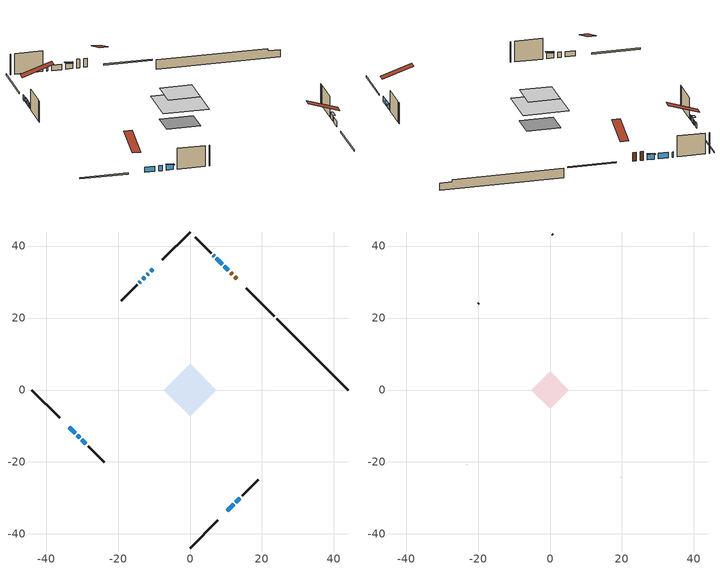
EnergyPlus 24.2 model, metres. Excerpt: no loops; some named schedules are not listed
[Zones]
conditioned space
 floor adiabatic (AdiabaticFloorConstruction): -7.32,0 0,7.32 7.32,0 0,-7.32 z3.01
 floor foundation (Slab1 construction): -4.96,0.53 -0.53,4.96 4.96,-0.53 0.53,-4.96 z-1.64
 wall outside (RimJoist1 construction): 0,-43.9 7.76,-36.14 / -43.9,0 -36.14,-7.76 / 0,43.9 -7.76,36.14 / 23.41,20.49 15.65,28.24 z0.57:0.87
 wall outside (AdiabaticWallConstruction 1): 13.01,30.88 12.46,31.44 / 11.8,32.09 11.31,32.59 z0.57:2.6
 wall outside (AdiabaticWallConstruction): 10.65,33.24 9.57,34.32 / 8.92,34.98 7.36,36.54 / -10.4,33.5 -10.96,32.93 / 10.4,-33.5 12.11,-31.79 / -33.5,-10.4 -31.92,-11.97 / -11.62,32.28 -11.92,31.98 / -31.27,-12.63 -30.67,-13.22 / -12.57,31.33 -13.11,30.79 / 12.76,-31.13 13.84,-30.05 / -30.02,-13.88 -28.94,-14.96 / 6.7,37.19 6.52,37.38 / -13.77,30.13 -14.04,29.85 z0.57:1.79
 wall outside (Wall1 construction): 14.5,-29.4 18.97,-24.93 / -28.28,-15.61 -23.82,-20.08 / -14.7,29.2 -19.17,24.73 / 5.86,38.03 1.39,42.5 z0.57:5.45
 wall foundation (FoundationWall1 construction): 24.07,19.83,-1.64 24.07,19.83,0.57 41.91,1.98,0.57 41.91,1.98,0.02 43.9,0,0.02 43.9,0,-1.64
 window (WindowConstruction): 10.65,33.24 9.58,34.32 z0.57:1.79
 window (WindowConstruction 4): 8.92,34.98 7.36,36.54 z0.57:1.79
 window (WindowConstruction 5): -10.4,33.5 -10.96,32.93 z0.57:1.79
 window (WindowConstruction 6): 10.4,-33.5 12.11,-31.79 z0.57:1.79
 window (WindowConstruction 7): -33.5,-10.4 -31.92,-11.97 z0.57:1.79
 window (WindowConstruction 10): -11.62,32.28 -11.91,31.98 z0.57:1.79
 window (WindowConstruction 11): -31.27,-12.63 -30.67,-13.22 z0.57:1.79
 window (WindowConstruction 1): -12.57,31.33 -13.11,30.79 z0.57:1.79
 window (WindowConstruction 2): 12.76,-31.13 13.84,-30.05 z0.57:1.79
 window (WindowConstruction 3): -30.02,-13.88 -28.94,-14.96 z0.57:1.79
 window (WindowConstruction 8): 6.7,37.2 6.52,37.38 z0.57:1.79
 window (WindowConstruction 9): -13.77,30.13 -14.04,29.85 z0.57:1.79
 door (Door): 13.01,30.88 12.46,31.44 z0.57:2.6
 door (Door 1): 11.8,32.09 11.31,32.59 z0.57:2.6
 ceiling adiabatic (AdiabaticFloorConstruction): 0,-7.32 7.32,0 0,7.32 -7.32,0 z3.01
attic - vented
 floor to conditioned space (Floor1 construction Reversed): -5.17,0 0,5.17 5.17,0 0,-5.17 z5.45
 wall outside (Wall3 construction): 19.62,-24.27 19.7,-24.19 / -23.16,-20.74 -23.08,-20.82 / -19.82,24.07 -19.9,23.99 / 0.74,43.16 0.66,43.24 z0.57:5.45
 roof outside (Roof1 construction): 9.74,-34.15,5.45 4.71,-29.12,7.82 3.38,-30.45,7.82 8.42,-35.48,5.45; -34.15,-9.74,5.45 -29.12,-4.71,7.82 -30.45,-3.38,7.82 -35.48,-8.42,5.45; -9.74,34.15,5.45 -4.71,29.12,7.82 -3.38,30.45,7.82 -8.42,35.48,5.45; 13.67,30.23,5.45 8.63,25.19,7.82 9.96,23.87,7.82 14.99,28.9,5.45
shading: 9.47,34.43 10.76,33.14 11.19,33.57 9.9,34.86 z1.94; -13.22,30.68 -12.47,31.43 -12.9,31.86 -13.65,31.11 z1.94; 13.95,-29.95 12.66,-31.24 13.09,-31.67 14.38,-30.38 z1.94; -28.83,-15.06 -30.12,-13.77 -30.55,-14.2 -29.27,-15.49 z1.94
[Building]
Building 1: Terrain=Suburbs
[Site:Location]
Halifax Intl AP_NS: Latitude {deg}=44.88; Longitude {deg}=-63.51; Time Zone {hr}=-4; Elevation {m}=145; Keep Site Location Information=Yes
[Site:GroundTemperature:Shallow]
3.15511, 1.33576, 1.19006, 2.05344, 5.51939, 8.9692, 11.96, 13.8546, 14.0156, 12.4746, 9.56009, 6.2161
[Site:WaterMainsTemperature]
Calculation Method=Schedule; Temperature Schedule=mains temperature schedule
[Material] Roughness=Rough; Thermal Absorptance=0.9
Name | Thickness {m} | Conductivity {W/m-K} | Density {kg/m3} | Specific Heat {J/kg-K} | Solar Absorptance | Visible Absorptance
asphalt or fiberglass shingles | 0.00635 | 0.162714 | 1121.4 | 1465.45 | 0.4 | 0.4
ceiling loosefill ins | 0.0846667 | 0.0480833 | 16.02 | 1046.75 | 0.7 | 0.7
ceiling stud and cavity | 0.1397 | 0.108532 | 65.682 | 1177.47 | 0.7 | 0.7
concrete 4.0 in. | 0.1016 | 1.803125 | 2242.8 | 837.4 | 0.7 | 0.7
concrete 8.0 in. | 0.2032 | 1.803125 | 2242.8 | 837.4 | 0.7 | 0.7
door material | 0.04445 | 0.188738 | 512.64 | 1214.23 | 0.7 | 0.7
door material 1 | 0.04445 | 0.0451087 | 512.64 | 1214.23 | 0.7 | 0.7
exterior vertical ins | 0.00115315 | 0.029427 | 32.04 | 1214.23 | 0.7 | 0.7
floor covering | 0.0127 | 0.0433444 | 54.468 | 1339.84 | 0.6 | 0.6
floor rigid ins; wall rigid ins | 0.512978 | 0.029427 | 32.04 | 1214.23 | 0.7 | 0.7
floor stud and cavity | 0.1397 | 1.75129 | 37.0049 | 1207.88 | 0.7 | 0.7
furniture material conditioned space 1 | 0.1524 | 0.115458 | 640.8 | 1214.23 | 0.6 | 0.6
gypsum board | 0.0127 | 0.160291 | 801 | 837.4 | 0.6 | 0.6
osb sheathing 0.5 in. | 0.0127 | 0.115458 | 512.64 | 1214.23 | 0.7 | 0.7
osb sheathing 0.75 in. | 0.01905 | 0.115458 | 512.64 | 1214.23 | 0.7 | 0.7
osb sheathing 2.0 in. | 0.0508 | 0.115458 | 512.64 | 1214.23 | 0.7 | 0.7
rim joist stud and cavity | 0.0508 | 0.433314 | 125.044 | 1163.47 | 0.6 | 0.6
wall stud and cavity | 0.1397 | 0.0945631 | 139.0536 | 1170.24 | 0.7 | 0.7
wall stud and cavity 1 | 0.0889 | 6.1454 | 50.32683 | 1063.81 | 0.6 | 0.6
wall stud and cavity 2 | 0.0889 | 0.380278 | 52.3479 | 1209.89 | 0.7 | 0.7
wall stud and cavity 3 | 0.0889 | 0.391764 | 83.0341 | 1211.67 | 0.7 | 0.7
wood siding | 0.0254 | 0.102417 | 544.68 | 1172.36 | 0.4 | 0.4
wood siding 1 | 0.00254 | 0.102417 | 544.68 | 1172.36 | 0.4 | 0.4
wood siding 2; wood siding 3; wood siding 4 | 0.0254 | 0.102417 | 544.68 | 1172.36 | 0.7 | 0.7
[WindowMaterial:SimpleGlazingSystem]
Name | U-Factor {W/m2-K} | Solar Heat Gain Coefficient
WindowMaterial | 3.00537 | 0.52
WindowMaterial 1 | 1.97765 | 0.57
WindowMaterial 2 | 3.00196 | 0.53
WindowMaterial 3 | 2.97584 | 0.57
WindowMaterial 4 | 2.98038 | 0.56
WindowMaterial 5 | 5.1119 | 0.64
WindowMaterial 6 | 2.992306 | 0.59
WindowMaterial 7 | 2.330819 | 0.42
[Construction]
AdiabaticFloorConstruction: floor stud and cavity, floor rigid ins, osb sheathing 0.75 in., floor covering
AdiabaticWallConstruction: wood siding 3, wall rigid ins, wall stud and cavity 2, gypsum board
AdiabaticWallConstruction 1: wood siding 4, wall rigid ins, wall stud and cavity 2, gypsum board
Door: door material
Door 1: door material 1
Floor1 construction Reversed: gypsum board, ceiling stud and cavity, ceiling loosefill ins
FoundationWall1 construction: concrete 8.0 in.
furniture construction conditioned space 1: furniture material conditioned space 1
PartitionWallConstruction: gypsum board, wall stud and cavity 3, gypsum board
RimJoist1 construction: wood siding 2, osb sheathing 2.0 in., rim joist stud and cavity
Roof1 construction: asphalt or fiberglass shingles
Slab1 construction: concrete 4.0 in.
Wall1 construction: wood siding, osb sheathing 0.5 in., wall stud and cavity, gypsum board
Wall3 construction: wood siding 1, wall stud and cavity 1
WindowConstruction; WindowConstruction 1; WindowConstruction 2; WindowConstruction 3: WindowMaterial
WindowConstruction 10; WindowConstruction 11: WindowMaterial 7
WindowConstruction 4: WindowMaterial 1
WindowConstruction 5: WindowMaterial 2
WindowConstruction 6: WindowMaterial 3
WindowConstruction 7: WindowMaterial 4
WindowConstruction 8: WindowMaterial 5
WindowConstruction 9: WindowMaterial 6
[Zone] Multiplier=1; Part of Total Floor Area=Yes
Name | Volume {m3}
attic - vented | 20.5781
conditioned space | 385.2
[Space]
Name | Zone | Volume {m3}
attic - vented 1 | attic - vented | 20.5781
conditioned space 1 | conditioned space | 385.2
[ZoneInfiltration:EffectiveLeakageArea]
infil attic - vented 1: Zone or Space=attic - vented 1; Schedule=Always On Discrete; Effective Air Leakage Area {cm2}=1913.55; Stack Coefficient=0.000504136; Wind Coefficient=1.51703e-05
[ZoneMixing]
whole house fan mix: Zone or Space=attic - vented; Schedule=Always On Continuous; Design Flow Rate Calculation Method=Flow/Zone; Design Flow Rate {m3/s}=0; Source Zone or Space=conditioned space
[SurfaceProperty:ExposedFoundationPerimeter]
Slab1: Exposed Perimeter Calculation Method=TotalExposedPerimeter; Total Exposed Perimeter {m}=28.042
[InternalMass] Zone or ZoneList=conditioned space; Space or SpaceList=conditioned space 1
Name | Construction | Surface Area {m2}
furniture mass conditioned space 1 | furniture construction conditioned space 1 | 62.3602
partition wall mass | PartitionWallConstruction | 155.901
[Lights]
interior lighting: Zone or ZoneList or Space or SpaceList=conditioned space 1; Schedule=interior lighting schedule; Design Level Calculation Method=LightingLevel; Lighting Level {W}=343.2; Return Air Fraction=0; Fraction Radiant=0.6; Fraction Visible=0.2; Fraction Replaceable=1
[People]
occupants: Zone or ZoneList or Space or SpaceList=conditioned space 1; Number of People Schedule=occupants schedule; Number of People Calculation Method=People; Number of People=3; Fraction Radiant=0.314171; Sensible Heat Fraction=0.56303; Activity Level Schedule=occupants activity schedule; Carbon Dioxide Generation Rate {m3/s-W}=0; Enable ASHRAE 55 Comfort Warnings=No; Mean Radiant Temperature Calculation Type=EnclosureAveraged
[ElectricEquipment] Zone or ZoneList or Space or SpaceList=conditioned space 1; Design Level Calculation Method=EquipmentLevel
Name | Schedule | Design Level {W} | Fraction Latent | Fraction Radiant | Fraction Lost
clothes dryer | clothes dryer schedule | 140.772 | 0.015 | 0.081 | 0.85
clothes washer | clothes washer schedule | 32.1985 | 0.03 | 0.162 | 0.7
cooking range | cooking range schedule | 215.147 | 0.08 | 0.432 | 0.2
dishwasher | dishwasher schedule | 66.8632 | 0.3 | 0.18 | 0.4
fridge | fridge schedule | 72.9452 | 0 | 0.6 | 0
mech vent bath fan 0 | mech vent bath fan 0 schedule | 50.2 | 0 | 0 | 1
mech vent house fan | mech vent house fan schedule | 0.95 | 0 | 0 | 1
mech vent house fan cfis | mech vent house fan cfis schedule | 0 | 0 | 0 | 0
misc plug loads | misc plug loads schedule | 494.7 | 0.045 | 0.513 | 0.1
whole house fan | Always On Discrete | 0 | 0 | 0 | 1
[OtherEquipment] Zone or ZoneList or Space or SpaceList=conditioned space 1; Design Level Calculation Method=EquipmentLevel
Name | Fuel Type | Schedule | Design Level {W} | Fraction Latent | Fraction Radiant | Fraction Lost
clothes dryer 1 | Electricity | clothes dryer schedule | 0 | 0.015 | 0.081 | 0.85
cooking range 1 | Electricity | cooking range schedule | 0 | 0.08 | 0.432 | 0.2
general water use latent | None | general water use schedule | 62.594 | 1 | 0 | 0
general water use sensible | None | general water use schedule | -61.6891 | 0 | 0.6 | 0
mech vent house fan latent load | None | Always On Discrete | 0 | 1 | 0 | 0
mech vent house fan sensible load | None | Always On Discrete | 0 | 0 | 0 | 0
water heater energy adjustment1 | Electricity | Always On Discrete | 0.01 | 0 | 0 | 1
[ZoneInfiltration:DesignFlowRate] Zone or ZoneList or Space or SpaceList=conditioned space 1; Schedule=Always On Discrete; Design Flow Rate Calculation Method=Flow/Zone; Design Flow Rate {m3/s}=0
infil flow; natural vent flow; whole house fan flow
[ZoneControl:Thermostat]
conditioned space Thermostat: Zone or ZoneList=conditioned space; Control Type Schedule=conditioned space Thermostat Schedule; Control 1=conditioned space temperature setpoint; Temperature Difference Between Cutout And Setpoint {deltaC}=0
[ZoneHVAC:Baseboard:Convective:Electric]
electric baseboard: Availability Schedule=Always On Discrete; Heating Design Capacity {W}=13818.3; Efficiency=1
[Zone equipment]
conditioned space: electric baseboard
[Foundation:Kiva]
Foundation Kiva 1: Initial Indoor Air Temperature {C}=18; Wall Height Above Grade {m}=0.570006; Wall Depth Below Slab {m}=0.2032; Custom Block Material Name 1=exterior vertical ins; Custom Block Depth 1 {m}=2.21001; Custom Block X Position 1 {m}=0.2032; Custom Block Z Position 1 {m}=0
[Foundation:Kiva:Settings]
Soil Conductivity {W/m-K}=0.849921; Soil Density {kg/m3}=1842.3; Soil Specific Heat {J/kg-K}=418.7; Ground Solar Absorptivity=0.9; Ground Thermal Absorptivity=0.9; Ground Surface Roughness {m}=0.03; Far-Field Width {m}=40; Deep-Ground Boundary Condition=ZeroFlux; Deep-Ground Depth {m}=40; Minimum Cell Dimension {m}=0.2; Maximum Cell Growth Coefficient=3; Simulation Timestep=Timestep
[Exterior:Lights]
exterior lighting: Schedule=exterior lighting schedule; Design Level {W}=75.6
[EnergyManagementSystem:GlobalVariable]
infil_program_Qfan
infil_program_Qinf
natural_vent_program_Qnv
natural_vent_program_Qwhf
[EnergyManagementSystem:Sensor]
Name | Output:Variable or Output:Meter Index Key | Output:Variable or Output:Meter
airflow_gain | infil flow | Infiltration Sensible Heat Gain Energy
airflow_gain_1 | natural vent flow | Infiltration Sensible Heat Gain Energy
airflow_gain_2 | whole house fan flow | Infiltration Sensible Heat Gain Energy
airflow_loss | infil flow | Infiltration Sensible Heat Loss Energy
airflow_loss_1 | natural vent flow | Infiltration Sensible Heat Loss Energy
airflow_loss_2 | whole house fan flow | Infiltration Sensible Heat Loss Energy
clg_load_cond |  | Cooling:EnergyTransfer:Zone:CONDITIONED SPACE
clg_sp_s; clg_sp_s_1 | cooling setpoint | Schedule Value
clothes_dryer_exhaust_0_sch_s | clothes dryer exhaust 0 schedule | Schedule Value
conditioned_space_clg_unmet_s | conditioned space | Zone Cooling Setpoint Not Met Time
conditioned_space_htg_unmet_s | conditioned space | Zone Heating Setpoint Not Met Time
cool_season | cooling season schedule | Schedule Value
fridge_tin_s | conditioned space | Zone Mean Air Temperature
htg_load_cond |  | Heating:EnergyTransfer:Zone:CONDITIONED SPACE
htg_sp_s; htg_sp_s_1 | heating setpoint | Schedule Value
ig_ee_conv | clothes dryer | Electric Equipment Convective Heating Energy
ig_ee_conv_2 | cooking range | Electric Equipment Convective Heating Energy
ig_ee_conv_4 | fridge | Electric Equipment Convective Heating Energy
ig_ee_conv_5 | misc plug loads | Electric Equipment Convective Heating Energy
ig_ee_conv_6 | whole house fan | Electric Equipment Convective Heating Energy
ig_ee_rad | clothes dryer | Electric Equipment Radiant Heating Energy
ig_ee_rad_2 | cooking range | Electric Equipment Radiant Heating Energy
ig_ee_rad_4 | fridge | Electric Equipment Radiant Heating Energy
ig_ee_rad_5 | misc plug loads | Electric Equipment Radiant Heating Energy
ig_ee_rad_6 | whole house fan | Electric Equipment Radiant Heating Energy
ig_lgt_conv | interior lighting | Lights Convective Heating Energy
ig_lgt_rad | interior lighting | Lights Radiant Heating Energy
ig_lgt_vis | interior lighting | Lights Visible Radiation Heating Energy
ig_oe_conv | clothes dryer 1 | Other Equipment Convective Heating Energy
ig_oe_conv_1 | cooking range 1 | Other Equipment Convective Heating Energy
ig_oe_conv_2 | general water use latent | Other Equipment Convective Heating Energy
ig_oe_conv_3 | general water use sensible | Other Equipment Convective Heating Energy
ig_oe_conv_4 | water heater energy adjustment1 | Other Equipment Convective Heating Energy
ig_oe_rad | clothes dryer 1 | Other Equipment Radiant Heating Energy
ig_oe_rad_1 | cooking range 1 | Other Equipment Radiant Heating Energy
ig_oe_rad_2 | general water use latent | Other Equipment Radiant Heating Energy
ig_oe_rad_3 | general water use sensible | Other Equipment Radiant Heating Energy
ig_oe_rad_4 | water heater energy adjustment1 | Other Equipment Radiant Heating Energy
ig_ppl_conv | occupants | People Convective Heating Energy
ig_ppl_rad | occupants | People Radiant Heating Energy
im_conv | furniture mass conditioned space 1 | Surface Inside Face Convection Heat Gain Energy
im_conv_1 | partition wall mass | Surface Inside Face Convection Heat Gain Energy
im_ig | furniture mass conditioned space 1 | Surface Inside Face Internal Gains Radiation Heat Gain Energy
im_ig_1 | partition wall mass | Surface Inside Face Internal Gains Radiation Heat Gain Energy
im_lgt | furniture mass conditioned space 1 | Surface Inside Face Lights Radiation Heat Gain Energy
im_lgt_1 | partition wall mass | Surface Inside Face Lights Radiation Heat Gain Energy
im_sol | furniture mass conditioned space 1 | Surface Inside Face Solar Radiation Heat Gain Energy
im_sol_1 | partition wall mass | Surface Inside Face Solar Radiation Heat Gain Energy
im_surf | furniture mass conditioned space 1 | Surface Inside Face Net Surface Thermal Radiation Heat Gain Energy
im_surf_1 | partition wall mass | Surface Inside Face Net Surface Thermal Radiation Heat Gain Energy
mech_vent_bath_fan_0_sch_s | mech vent bath fan 0 schedule | Schedule Value
mv_conv | mech vent bath fan 0 | Electric Equipment Convective Heating Energy
mv_conv_1 | mech vent house fan | Electric Equipment Convective Heating Energy
mv_conv_2 | mech vent house fan cfis | Electric Equipment Convective Heating Energy
mv_conv_3 | mech vent house fan latent load | Other Equipment Convective Heating Energy
mv_conv_4 | mech vent house fan sensible load | Other Equipment Convective Heating Energy
mv_rad | mech vent bath fan 0 | Electric Equipment Radiant Heating Energy
mv_rad_1 | mech vent house fan | Electric Equipment Radiant Heating Energy
mv_rad_2 | mech vent house fan cfis | Electric Equipment Radiant Heating Energy
mv_rad_3 | mech vent house fan latent load | Other Equipment Radiant Heating Energy
mv_rad_4 | mech vent house fan sensible load | Other Equipment Radiant Heating Energy
natural_vent_s | natural vent schedule | Schedule Value
out_pb_s |  | Site Outdoor Air Barometric Pressure
out_wt_s |  | Site Outdoor Air Humidity Ratio
site_vw_s |  | Site Wind Speed
ss_back_out | Window1 | Surface Window Shortwave from Zone Back Out Window Heat Transfer Rate
ss_back_out_1 | Window10 | Surface Window Shortwave from Zone Back Out Window Heat Transfer Rate
ss_back_out_10 | Window8 | Surface Window Shortwave from Zone Back Out Window Heat Transfer Rate
ss_back_out_11 | Window9 | Surface Window Shortwave from Zone Back Out Window Heat Transfer Rate
ss_back_out_2 | Window11 | Surface Window Shortwave from Zone Back Out Window Heat Transfer Rate
ss_back_out_3 | Window12 | Surface Window Shortwave from Zone Back Out Window Heat Transfer Rate
ss_back_out_4 | Window14 | Surface Window Shortwave from Zone Back Out Window Heat Transfer Rate
ss_back_out_5 | Window16 | Surface Window Shortwave from Zone Back Out Window Heat Transfer Rate
ss_back_out_6 | Window17 | Surface Window Shortwave from Zone Back Out Window Heat Transfer Rate
ss_back_out_7 | Window3 | Surface Window Shortwave from Zone Back Out Window Heat Transfer Rate
ss_back_out_8 | Window4 | Surface Window Shortwave from Zone Back Out Window Heat Transfer Rate
ss_back_out_9 | Window6 | Surface Window Shortwave from Zone Back Out Window Heat Transfer Rate
ss_conv | Door1 | Surface Inside Face Convection Heat Gain Energy
ss_conv_1 | Door2 | Surface Inside Face Convection Heat Gain Energy
ss_conv_10 | Window4 | Surface Inside Face Convection Heat Gain Energy
ss_conv_11 | Window6 | Surface Inside Face Convection Heat Gain Energy
ss_conv_12 | Window8 | Surface Inside Face Convection Heat Gain Energy
ss_conv_13 | Window9 | Surface Inside Face Convection Heat Gain Energy
ss_conv_2 | Window1 | Surface Inside Face Convection Heat Gain Energy
ss_conv_3 | Window10 | Surface Inside Face Convection Heat Gain Energy
ss_conv_4 | Window11 | Surface Inside Face Convection Heat Gain Energy
ss_conv_5 | Window12 | Surface Inside Face Convection Heat Gain Energy
ss_conv_6 | Window14 | Surface Inside Face Convection Heat Gain Energy
ss_conv_7 | Window16 | Surface Inside Face Convection Heat Gain Energy
ss_conv_8 | Window17 | Surface Inside Face Convection Heat Gain Energy
ss_conv_9 | Window3 | Surface Inside Face Convection Heat Gain Energy
ss_ig | Door1 | Surface Inside Face Internal Gains Radiation Heat Gain Energy
ss_ig_1 | Door2 | Surface Inside Face Internal Gains Radiation Heat Gain Energy
ss_ig_10 | Window4 | Surface Inside Face Internal Gains Radiation Heat Gain Energy
ss_ig_11 | Window6 | Surface Inside Face Internal Gains Radiation Heat Gain Energy
ss_ig_12 | Window8 | Surface Inside Face Internal Gains Radiation Heat Gain Energy
ss_ig_13 | Window9 | Surface Inside Face Internal Gains Radiation Heat Gain Energy
ss_ig_2 | Window1 | Surface Inside Face Internal Gains Radiation Heat Gain Energy
ss_ig_3 | Window10 | Surface Inside Face Internal Gains Radiation Heat Gain Energy
ss_ig_4 | Window11 | Surface Inside Face Internal Gains Radiation Heat Gain Energy
ss_ig_5 | Window12 | Surface Inside Face Internal Gains Radiation Heat Gain Energy
ss_ig_6 | Window14 | Surface Inside Face Internal Gains Radiation Heat Gain Energy
ss_ig_7 | Window16 | Surface Inside Face Internal Gains Radiation Heat Gain Energy
ss_ig_8 | Window17 | Surface Inside Face Internal Gains Radiation Heat Gain Energy
ss_ig_9 | Window3 | Surface Inside Face Internal Gains Radiation Heat Gain Energy
ss_lgt | Door1 | Surface Inside Face Lights Radiation Heat Gain Energy
ss_lgt_1 | Door2 | Surface Inside Face Lights Radiation Heat Gain Energy
ss_sol | Door1 | Surface Inside Face Solar Radiation Heat Gain Energy
ss_sol_1 | Door2 | Surface Inside Face Solar Radiation Heat Gain Energy
ss_surf | Door1 | Surface Inside Face Net Surface Thermal Radiation Heat Gain Energy
ss_surf_1 | Door2 | Surface Inside Face Net Surface Thermal Radiation Heat Gain Energy
ss_surf_10 | Window4 | Surface Inside Face Net Surface Thermal Radiation Heat Gain Energy
ss_surf_11 | Window6 | Surface Inside Face Net Surface Thermal Radiation Heat Gain Energy
ss_surf_12 | Window8 | Surface Inside Face Net Surface Thermal Radiation Heat Gain Energy
ss_surf_13 | Window9 | Surface Inside Face Net Surface Thermal Radiation Heat Gain Energy
ss_surf_2 | Window1 | Surface Inside Face Net Surface Thermal Radiation Heat Gain Energy
ss_surf_3 | Window10 | Surface Inside Face Net Surface Thermal Radiation Heat Gain Energy
ss_surf_4 | Window11 | Surface Inside Face Net Surface Thermal Radiation Heat Gain Energy
ss_surf_5 | Window12 | Surface Inside Face Net Surface Thermal Radiation Heat Gain Energy
ss_surf_6 | Window14 | Surface Inside Face Net Surface Thermal Radiation Heat Gain Energy
ss_surf_7 | Window16 | Surface Inside Face Net Surface Thermal Radiation Heat Gain Energy
ss_surf_8 | Window17 | Surface Inside Face Net Surface Thermal Radiation Heat Gain Energy
ss_surf_9 | Window3 | Surface Inside Face Net Surface Thermal Radiation Heat Gain Energy
ss_trans_in | Window1 | Surface Window Transmitted Solar Radiation Rate
ss_trans_in_1 | Window10 | Surface Window Transmitted Solar Radiation Rate
ss_trans_in_10 | Window8 | Surface Window Transmitted Solar Radiation Rate
ss_trans_in_11 | Window9 | Surface Window Transmitted Solar Radiation Rate
ss_trans_in_2 | Window11 | Surface Window Transmitted Solar Radiation Rate
ss_trans_in_3 | Window12 | Surface Window Transmitted Solar Radiation Rate
ss_trans_in_4 | Window14 | Surface Window Transmitted Solar Radiation Rate
ss_trans_in_5 | Window16 | Surface Window Transmitted Solar Radiation Rate
ss_trans_in_6 | Window17 | Surface Window Transmitted Solar Radiation Rate
ss_trans_in_7 | Window3 | Surface Window Transmitted Solar Radiation Rate
ss_trans_in_8 | Window4 | Surface Window Transmitted Solar Radiation Rate
ss_trans_in_9 | Window6 | Surface Window Transmitted Solar Radiation Rate
ss_trans_out | Window1 | Surface Inside Face Initial Transmitted Diffuse Transmitted Out Window Solar Radiation Rate
ss_trans_out_1 | Window10 | Surface Inside Face Initial Transmitted Diffuse Transmitted Out Window Solar Radiation Rate
ss_trans_out_10 | Window8 | Surface Inside Face Initial Transmitted Diffuse Transmitted Out Window Solar Radiation Rate
ss_trans_out_11 | Window9 | Surface Inside Face Initial Transmitted Diffuse Transmitted Out Window Solar Radiation Rate
ss_trans_out_2 | Window11 | Surface Inside Face Initial Transmitted Diffuse Transmitted Out Window Solar Radiation Rate
ss_trans_out_3 | Window12 | Surface Inside Face Initial Transmitted Diffuse Transmitted Out Window Solar Radiation Rate
ss_trans_out_4 | Window14 | Surface Inside Face Initial Transmitted Diffuse Transmitted Out Window Solar Radiation Rate
ss_trans_out_5 | Window16 | Surface Inside Face Initial Transmitted Diffuse Transmitted Out Window Solar Radiation Rate
ss_trans_out_6 | Window17 | Surface Inside Face Initial Transmitted Diffuse Transmitted Out Window Solar Radiation Rate
ss_trans_out_7 | Window3 | Surface Inside Face Initial Transmitted Diffuse Transmitted Out Window Solar Radiation Rate
ss_trans_out_8 | Window4 | Surface Inside Face Initial Transmitted Diffuse Transmitted Out Window Solar Radiation Rate
ss_trans_out_9 | Window6 | Surface Inside Face Initial Transmitted Diffuse Transmitted Out Window Solar Radiation Rate
s_conv | Floor1 | Surface Inside Face Convection Heat Gain Energy
s_conv_1 | FoundationWall1 | Surface Inside Face Convection Heat Gain Energy
s_conv_10 | Wall1:225 | Surface Inside Face Convection Heat Gain Energy
s_conv_11 | Wall1:315 | Surface Inside Face Convection Heat Gain Energy
s_conv_12 | Wall1:45 | Surface Inside Face Convection Heat Gain Energy
s_conv_2 | inferred conditioned ceiling | Surface Inside Face Convection Heat Gain Energy
s_conv_3 | inferred conditioned floor | Surface Inside Face Convection Heat Gain Energy
s_conv_4 | RimJoist1:135 | Surface Inside Face Convection Heat Gain Energy
s_conv_5 | RimJoist1:225 | Surface Inside Face Convection Heat Gain Energy
s_conv_6 | RimJoist1:315 | Surface Inside Face Convection Heat Gain Energy
s_conv_7 | RimJoist1:45 | Surface Inside Face Convection Heat Gain Energy
s_conv_8 | Slab1 | Surface Inside Face Convection Heat Gain Energy
s_conv_9 | Wall1:135 | Surface Inside Face Convection Heat Gain Energy
s_ig | Floor1 | Surface Inside Face Internal Gains Radiation Heat Gain Energy
s_ig_1 | FoundationWall1 | Surface Inside Face Internal Gains Radiation Heat Gain Energy
s_ig_10 | Wall1:225 | Surface Inside Face Internal Gains Radiation Heat Gain Energy
s_ig_11 | Wall1:315 | Surface Inside Face Internal Gains Radiation Heat Gain Energy
s_ig_12 | Wall1:45 | Surface Inside Face Internal Gains Radiation Heat Gain Energy
s_ig_2 | inferred conditioned ceiling | Surface Inside Face Internal Gains Radiation Heat Gain Energy
